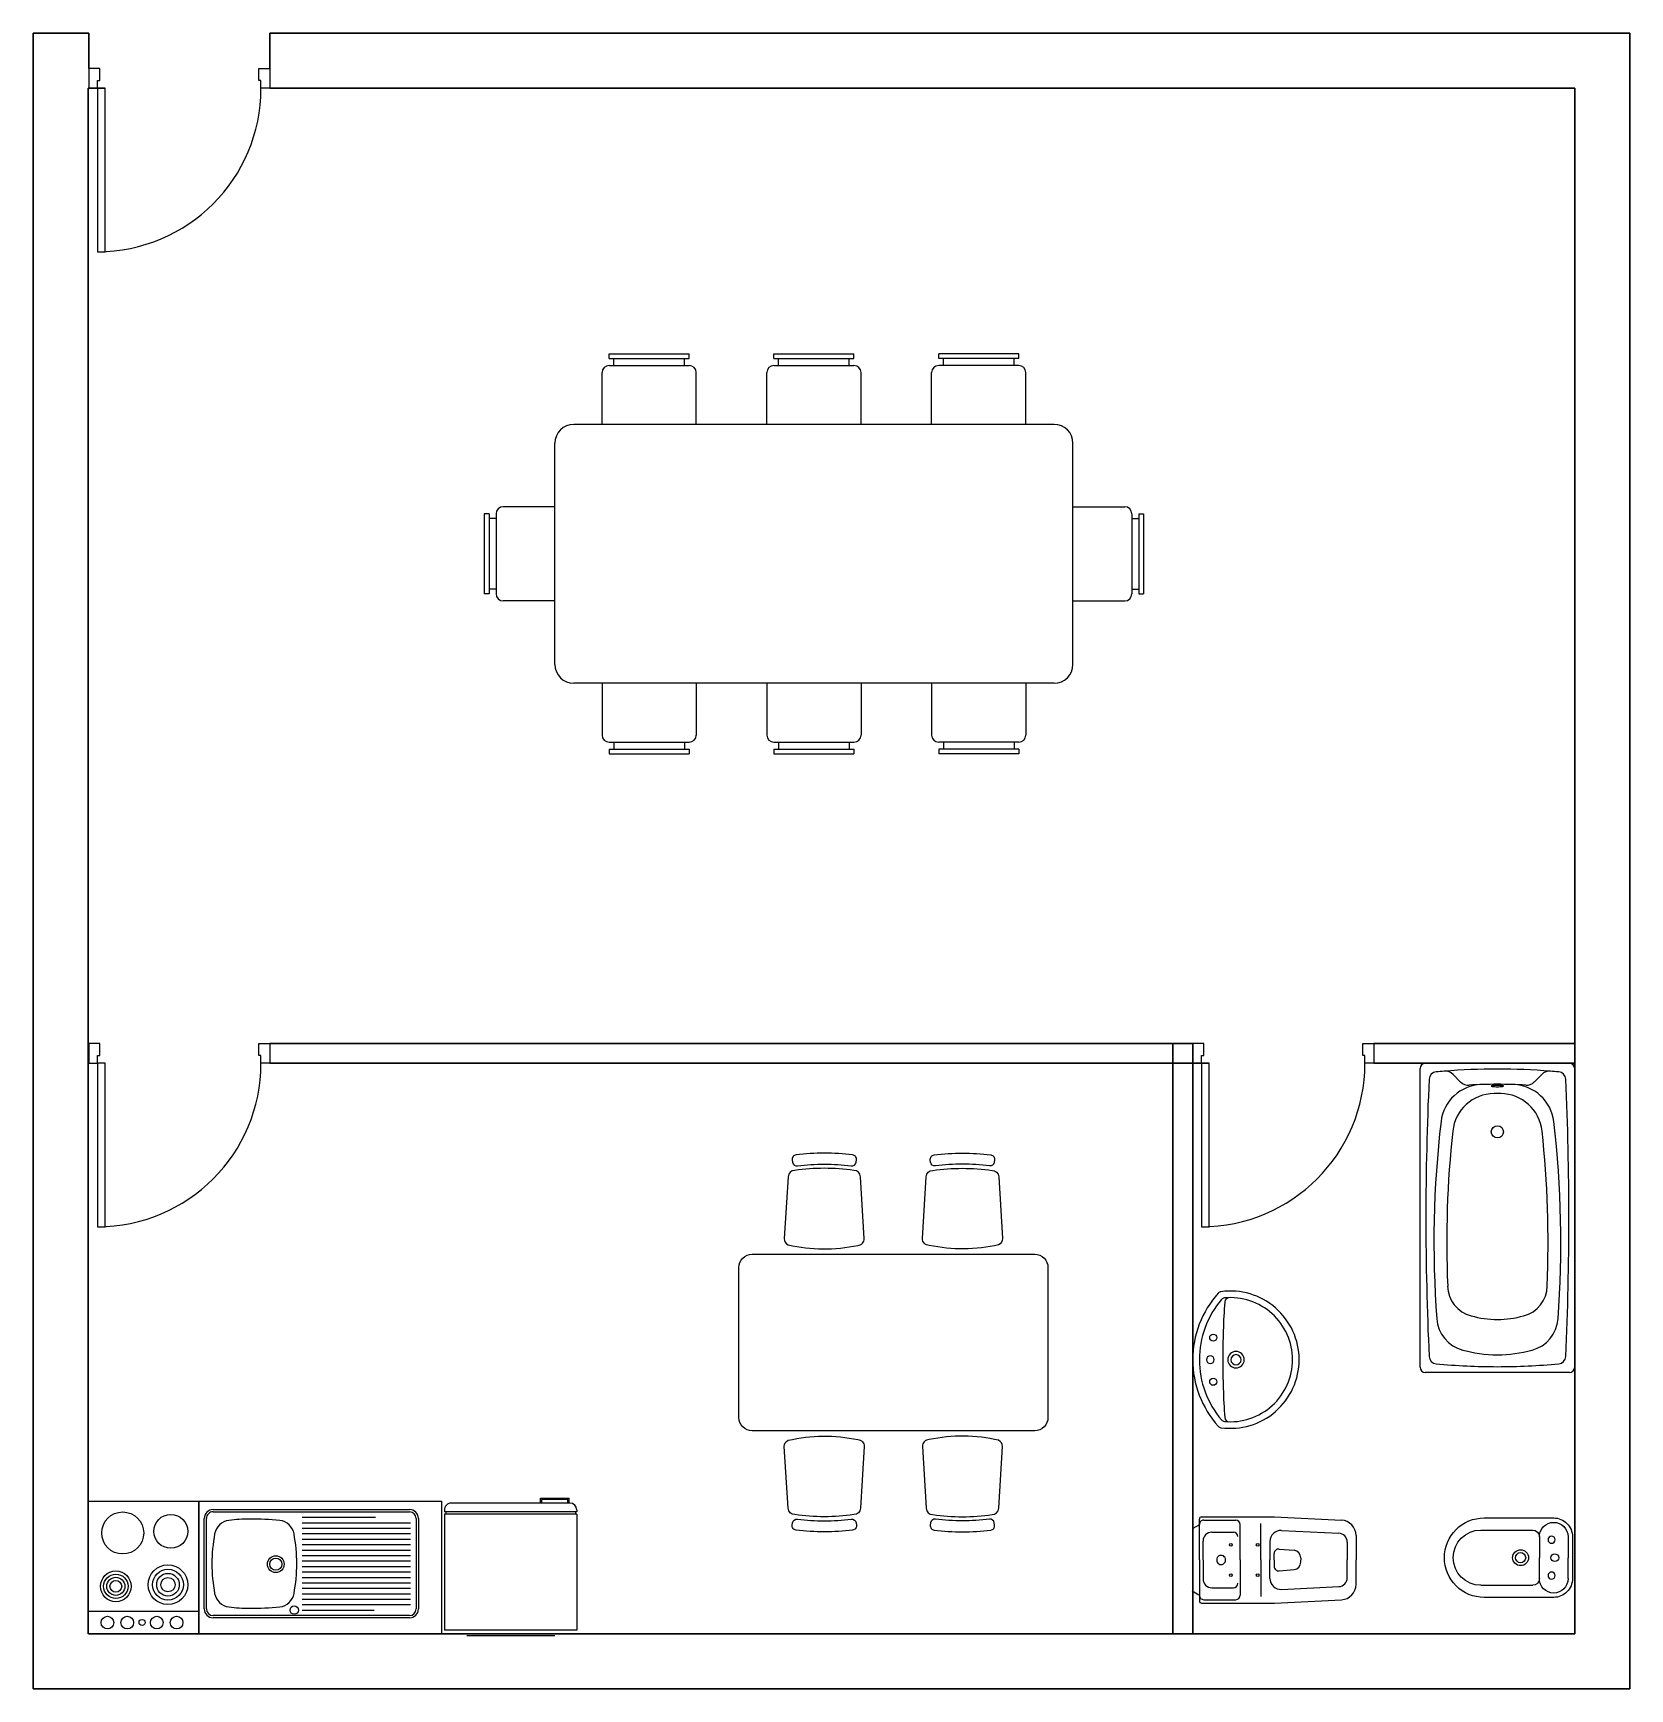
# Model space of a CAD drawing. Header units: millimetres. Extents: x 3921.12 to 3928.35, y 1331.39 to 1338.89.
import ezdxf

# ---------------------------------------------------------------- set-up
doc = ezdxf.new("R2010")
doc.units = ezdxf.units.MM
doc.layers.add('contornos', color=7, linetype='Continuous', lineweight=30)
doc.layers.add('cotas', color=7, linetype='Continuous')
doc.layers.add('MUEBLES', color=7, linetype='Continuous')

# ---------------------------------------------------------------- blocks, each defined once
blk = doc.blocks.new('puertas04')
blk.add_lwpolyline([(0.775, 0), (0.775, 0.74), (0.74, 0.74), (0.74, 0)], close=True)
for points in [[(0.035, 0), (0.035, -0.035), (0.045, -0.035), (0.045, -0.09), (-0.005, -0.09), (-0.005, 0), (0.035, 0)], [(0.775, 0), (0.775, -0.035), (0.765, -0.035), (0.765, -0.09), (0.815, -0.09), (0.815, 0), (0.775, 0)]]:
    blk.add_lwpolyline(points)
blk.add_arc((0.775, 0), 0.74, 90, 180)
blk = doc.blocks.new('inodoro01')
for p, q in [((0.03, 0.1598), (0, 0.142)), ((0.03, 0), (0.03, 0.185)), ((0.04, 0.195), (0.37, 0.195)), ((0.05, 0.1799), (0.195, 0.1799)), ((0.215, 0), (0.215, 0.1599)), ((0.3089, 0), (0.3089, 0.165)), ((0.37, 0.195), (0.6734, 0.1803)), ((0, 0), (0, 0.142)), ((0.0469, 0.0009), (0.0469, 0.0858)), ((0.0869, 0.1258), (0.1849, 0.1258)), ((0.35, 0.0834), (0.35, 0)), ((0.4024, 0.1334), (0.6619, 0.1208)), ((0.7, 0.0809), (0.7, 0)), ((0.74, 0.1104), (0.74, 0)), ((0, 0), (0, -0.143)), ((0.03, 0), (0.03, -0.185)), ((0.215, 0), (0.215, -0.1599)), ((0.3089, 0), (0.3089, -0.165)), ((0.369, 0.0009), (0.369, 0.0295)), ((0.3916, 0.0493), (0.4592, 0.0436)), ((0.4896, 0.0101), (0.49, 0.0009)), ((0.7, -0.0809), (0.7, 0)), ((0.74, -0.1104), (0.74, 0)), ((0.0469, -0.0009), (0.0469, -0.0858)), ((0.35, -0.0834), (0.35, 0)), ((0.369, -0.0009), (0.369, -0.0295)), ((0.3916, -0.0493), (0.4592, -0.0436)), ((0.4896, -0.0101), (0.49, -0.0009)), ((0.028, -0.1602), (-0.0018, -0.1419)), ((0.0869, -0.1258), (0.1849, -0.1258)), ((0.4024, -0.1334), (0.6619, -0.1208)), ((0.04, -0.195), (0.37, -0.195)), ((0.05, -0.1799), (0.195, -0.1799)), ((0.37, -0.195), (0.6734, -0.1803))]:
    blk.add_line(p, q)
for centre in [(0.1725, 0.0689), (0.2942, 0.0689), (0.1725, -0.0689), (0.2942, -0.0689)]:
    blk.add_circle(centre, 0.0062)
for centre, radius, start, end in [((0.04, 0.185), 0.01, 90, 180), ((0.05, 0.1599), 0.02, 90, 180.05893), ((0.195, 0.1599), 0.02, 0, 90), ((0.67, 0.1104), 0.07, 0, 87.23384), ((0.0869, 0.0858), 0.04, 90, 180), ((0.1849, 0.1058), 0.02, 0, 90), ((0.4, 0.0834), 0.05, 87.23384, 180), ((0.66, 0.0809), 0.04, 0, 87.23384), ((0.1287, 0.0009), 0.02, 357.37247, 182.62753), ((0.389, 0.0295), 0.02, 82.56378, 180), ((0.4546, 0.0089), 0.035, 2.04407, 82.56378), ((0.1287, -0.0009), 0.02, 177.37247, 2.62753), ((0.389, -0.0295), 0.02, 180, 277.43622), ((0.4546, -0.0089), 0.035, 277.43622, 357.95593), ((0.0869, -0.0858), 0.04, 180, 270), ((0.1849, -0.1058), 0.02, 270, 0), ((0.4, -0.0834), 0.05, 180, 272.76616), ((0.66, -0.0809), 0.04, 272.76616, 0), ((0.67, -0.1104), 0.07, 272.76616, 0), ((0.05, -0.1599), 0.02, 179.94107, 270), ((0.04, -0.185), 0.01, 180, 270), ((0.195, -0.1599), 0.02, 270, 0)]:
    blk.add_arc(centre, radius, start, end)
blk = doc.blocks.new('baneras03')
for p, q in [((0.327, 0), (-0.327, 0)), ((-0.35, -1.377), (-0.35, -0.023)), ((-0.1666, -0.0846), (-0.201, -0.0501)), ((0.1666, -0.0846), (0.201, -0.0501)), ((0.35, -0.023), (0.35, -1.377)), ((0.327, -1.4), (-0.327, -1.4))]:
    blk.add_line(p, q)
blk.add_lwpolyline([(-0.0275, -0.1028, 0.338364), (-0.0269, -0.1036, 0.038384), (-0.0194, -0.105, 0.0164), (-0.0114, -0.1056, 0.011665), (0, -0.1059, 0.011665), (0.0114, -0.1056, 0.0164), (0.0194, -0.105, 0.038384), (0.0269, -0.1036, 0.338364), (0.0275, -0.1028, 0.338364), (0.0269, -0.102, 0.038384), (0.0194, -0.1006, 0.0164), (0.0114, -0.1, 0.011665), (0, -0.0997, 0.011665), (-0.0114, -0.1, 0.0164), (-0.0194, -0.1006, 0.038384), (-0.0269, -0.102, 0.338364)], format="xyb", close=True)
blk.add_circle((0, -0.31), 0.0275)
for centre, radius, start, end in [((-0.327, -0.023), 0.023, 90, 180), ((0.327, -0.023), 0.023, 0, 90), ((13.176, -0.7), 13.5, 177.33415, 182.66585), ((-0.2744, -0.0737), 0.035, 95.31065, 177.33415), ((0, -3.026), 3, 94.59625, 95.31665), ((0, -3.026), 3, 90, 94.59625), ((-0.2364, -0.0855), 0.05, 45, 94.59625), ((0, -3.026), 3, 85.40375, 90), ((0.2364, -0.0855), 0.05, 85.40375, 135), ((0, -3.026), 3, 84.68935, 85.40375), ((0.2744, -0.0737), 0.035, 2.66585, 84.68935), ((-13.176, -0.7), 13.5, 357.33415, 2.66585), ((-0.0667, -0.2862), 0.19, 92.11322, 173.2785), ((-0.0134, -0.3271), 0.19, 90.43307, 173.80448), ((-0.1313, -0.0492), 0.05, 225, 273.67094), ((0, -2.095), 2, 90, 93.67094), ((0, -2.095), 1.958, 90, 90.43307), ((0, -2.095), 2, 86.32906, 90), ((0, -2.095), 1.958, 89.56693, 90), ((0.0134, -0.3271), 0.19, 6.19552, 89.56693), ((0.0667, -0.2862), 0.19, 6.7215, 87.88678), ((0.1313, -0.0492), 0.05, 266.32906, 315), ((4.3775, -0.81), 4.665, 173.2785, 184.26063), ((-4.3775, -0.81), 4.665, 355.73937, 6.7215), ((4.4355, -0.81), 4.665, 173.80448, 182.44071), ((-4.4355, -0.81), 4.665, 357.55929, 6.19552), ((-0.0853, -1.0077), 0.14, 180.38111, 256.11717), ((0.0853, -1.0077), 0.14, 283.88283, 359.61889), ((-0.1151, -1.1447), 0.16, 184.26063, 254.84225), ((0, -0.72), 0.44, 254.32731, 270), ((0, -0.72), 0.44, 270, 285.67269), ((0.1151, -1.1447), 0.16, 285.15775, 355.73937), ((-0.2744, -1.3263), 0.035, 182.66585, 264.68935), ((0, -0.72), 0.6, 254.32731, 270), ((0, -0.72), 0.6, 270, 285.15775), ((0.2744, -1.3263), 0.035, 275.31065, 357.33415), ((-0.327, -1.377), 0.023, 180, 270), ((0, 1.626), 3, 264.68335, 270), ((0, 1.626), 3, 270, 275.31065), ((0.327, -1.377), 0.023, 270, 0)]:
    blk.add_arc(centre, radius, start, end)
blk = doc.blocks.new('bide02')
blk.add_lwpolyline([(0.095, 0.18, 0.414214), (0.01, 0.095), (0.01, 0.0924), (0.01, 0), (0.01, -0.0927), (0.01, -0.095, 0.414214), (0.095, -0.18), (0.41, -0.18, 0.414214), (0.59, 0, 0.414214), (0.41, 0.18), (0.095, 0.18)], format="xyb")
for points in [[(0.03, 0.095), (0.03, 0)], [(0.16, 0.095), (0.16, 0)], [(0.425, 0.125), (0.19, 0.125)], [(0.03, -0.095), (0.03, 0)], [(0.16, -0.095), (0.16, 0)], [(0.425, -0.125), (0.19, -0.125)]]:
    blk.add_lwpolyline(points)
for centre in [(0.1047, 0.081), (0.1047, -0.081)]:
    blk.add_circle(centre, 0.016)
for centre, radius, start, end in [((0.095, 0.095), 0.065, 0, 180), ((0.19, 0.095), 0.03, 90, 180), ((0.425, 0), 0.125, 0, 90), ((0.09, 0), 0.0175, 0, 180), ((0.09, 0), 0.0175, 180, 0), ((0.2449, 0), 0.036, 0, 180), ((0.2449, 0), 0.036, 180, 0), ((0.2449, 0), 0.023, 0, 180), ((0.2449, 0), 0.023, 180, 0), ((0.425, 0), 0.125, 270, 0), ((0.095, -0.095), 0.065, 180, 0), ((0.19, -0.095), 0.03, 180, 270)]:
    blk.add_arc(centre, radius, start, end)
blk = doc.blocks.new('lavabo04')
for centre in [(-0.1, -0.093), (0.1, -0.093)]:
    blk.add_circle(centre, 0.016)
for centre, radius, start, end in [((0, -0.451), 0.451, 90, 131.91077), ((0, -0.451), 0.421, 90, 130.37285), ((0, -0.08), 0.0175, 90, 270), ((0, -0.451), 0.451, 48.08923, 90), ((0, -0.451), 0.421, 49.62715, 90), ((0, -0.08), 0.0175, 270, 90), ((0, -0.171), 0.311, 172.07186, 270), ((-0.2872, -0.131), 0.021, 131.91077, 172.07186), ((0, -0.171), 0.281, 174.39319, 270), ((-0.2609, -0.1648), 0.02, 93.86098, 178.63769), ((-0.2598, -0.1455), 0.02, 130.37285, 174.39319), ((0, -4.031), 3.895, 90, 93.86098), ((0, -0.171), 0.311, 270, 7.92814), ((0, -4.031), 3.895, 86.13902, 90), ((0, -0.171), 0.281, 270, 5.60681), ((0.2609, -0.1648), 0.02, 1.36231, 86.13902), ((0.2598, -0.1455), 0.02, 5.60681, 49.62715), ((0.2872, -0.131), 0.021, 7.92814, 48.08923), ((0, -0.196), 0.0375, 90, 270), ((0, -0.196), 0.023, 90, 270), ((0, -0.196), 0.0375, 270, 90), ((0, -0.196), 0.023, 270, 90)]:
    blk.add_arc(centre, radius, start, end)
blk = doc.blocks.new('fogones')
at = {"linetype": 'ByBlock'}
for centre, radius in [((0.3781, 0.3609), 0.0698), ((0.3781, 0.3609), 0.0512), ((0.3781, 0.3609), 0.0325), ((0.5493, 0.2439), 0.0139), ((0.3855, 0.1247), 0.0553), ((0.3855, 0.1247), 0.0409), ((0.3855, 0.1247), 0.0266)]:
    blk.add_circle(centre, radius, dxfattribs=at)
at = {"layer": 'MUEBLES', "linetype": 'ByBlock'}
for p, q in [((0, 0.5), (0.6, 0.5)), ((0, 0), (0, 0.5)), ((0.5, 0.5), (0.5, 0)), ((0.6, 0.5), (0.6, 0)), ((0.6, 0), (0, 0))]:
    blk.add_line(p, q, dxfattribs=at)
for centre, radius in [((0.1364, 0.3737), 0.0769), ((0.3781, 0.3609), 0.0897), ((0.55, 0.4), 0.0287), ((0.55, 0.3103), 0.0287), ((0.1438, 0.1558), 0.0952), ((0.3855, 0.1247), 0.0696), ((0.55, 0.1766), 0.0287), ((0.55, 0.0869), 0.0287)]:
    blk.add_circle(centre, radius, dxfattribs=at)
blk = doc.blocks.new('fregadero')
for p, q in [((-0.55, 0), (0.55, 0)), ((-0.55, -0.6), (-0.55, 0)), ((0.55, 0), (0.55, -0.6)), ((-0.405, -0.072), (0.485, -0.072)), ((-0.445, -0.522), (-0.445, -0.112)), ((-0.435, -0.522), (-0.435, -0.112)), ((0.081, -0.1315), (-0.41, -0.1315)), ((-0.405, -0.082), (0.485, -0.082)), ((0.081, -0.1067), (-0.2444, -0.1067)), ((0.515, -0.112), (0.515, -0.522)), ((0.525, -0.112), (0.525, -0.522)), ((0.081, -0.1562), (-0.41, -0.1562)), ((0.081, -0.1809), (-0.41, -0.1809)), ((0.081, -0.2057), (-0.41, -0.2057)), ((0.081, -0.2304), (-0.41, -0.2304)), ((0.081, -0.2552), (-0.41, -0.2552)), ((0.081, -0.2799), (-0.41, -0.2799)), ((0.081, -0.3046), (-0.41, -0.3046)), ((0.081, -0.3294), (-0.41, -0.3294)), ((0.081, -0.3541), (-0.41, -0.3541)), ((0.081, -0.3788), (-0.41, -0.3788)), ((0.081, -0.4036), (-0.41, -0.4036)), ((0.081, -0.4283), (-0.41, -0.4283)), ((0.081, -0.4531), (-0.41, -0.4531)), ((0.081, -0.4778), (-0.41, -0.4778)), ((0.081, -0.5025), (-0.41, -0.5025)), ((0.55, -0.6), (-0.55, -0.6)), ((0.485, -0.552), (-0.405, -0.552)), ((0.485, -0.562), (-0.405, -0.562)), ((0.081, -0.5273), (-0.2501, -0.5273))]:
    blk.add_line(p, q)
for centre, radius in [((0.1171, -0.107), 0.019), ((0.201, -0.315), 0.038), ((0.201, -0.315), 0.0275)]:
    blk.add_circle(centre, radius)
for centre, radius, start, end in [((-0.405, -0.112), 0.04, 90, 180), ((0.485, -0.112), 0.04, 0, 90), ((-0.405, -0.112), 0.03, 90, 180), ((0.192, -0.1954), 0.075, 97.23, 169.61876), ((0.319, -1.6769), 1.5619, 89.9987, 95.00834), ((0.319, -0.865), 0.75, 82.77, 90), ((0.404, -0.1954), 0.075, 10.38124, 82.77), ((0.485, -0.112), 0.03, 0, 90), ((0.856, -0.317), 0.75, 169.61876, 180), ((-0.26, -0.317), 0.75, 0, 10.38124), ((0.856, -0.317), 0.75, 180, 190.38124), ((-0.26, -0.317), 0.75, 349.61876, 0), ((-0.405, -0.522), 0.04, 180, 270), ((-0.405, -0.522), 0.03, 180, 270), ((0.192, -0.4386), 0.075, 190.38124, 262.77), ((0.319, 1.0429), 1.5619, 264.99166, 270.0013), ((0.319, 0.231), 0.75, 270, 277.23), ((0.404, -0.4386), 0.075, 277.23, 349.61876), ((0.485, -0.522), 0.03, 270, 0), ((0.485, -0.522), 0.04, 270, 0)]:
    blk.add_arc(centre, radius, start, end)
blk = doc.blocks.new('nevera')
for p, q in [((-0.1992, 0), (0.1992, 0)), ((-0.299, -0.5509), (-0.299, -0.026)), ((-0.299, -0.026), (0.301, -0.026)), ((-0.1992, -0.0093), (0.1992, -0.0093)), ((0.301, -0.5509), (0.301, -0.026)), ((-0.299, -0.5509), (0.301, -0.5509)), ((-0.299, -0.5609), (0.301, -0.5609)), ((-0.299, -0.5694), (-0.299, -0.5609)), ((-0.2931, -0.5609), (-0.2931, -0.5509)), ((0.2951, -0.5609), (0.2951, -0.5509)), ((0.301, -0.5694), (0.301, -0.5609)), ((-0.2674, -0.6009), (0.2695, -0.6009)), ((-0.2647, -0.6009), (-0.2647, -0.6227)), ((-0.1344, -0.6227), (-0.2647, -0.6227)), ((-0.2588, -0.6009), (-0.2588, -0.6168)), ((-0.2588, -0.6168), (-0.1403, -0.6168)), ((-0.1403, -0.6009), (-0.1403, -0.6168)), ((-0.1344, -0.6009), (-0.1344, -0.6227))]:
    blk.add_line(p, q)
for centre, start, end in [((-0.2674, -0.5694), 180, 270), ((0.2695, -0.5694), 270, 0)]:
    blk.add_arc(centre, 0.0315, start, end)
blk = doc.blocks.new('MESA1')
at = {"layer": 'MUEBLES'}
for points in [[(0.3872, 0.4076, -0.030867), (0.5091, 0.4001, 0.408428), (0.5314, 0.4171), (0.5328, 0.427, 0.419966), (0.5155, 0.4497, 0.030916), (0.3872, 0.4576, 0.030916), (0.2589, 0.4497, 0.419966), (0.2415, 0.427), (0.243, 0.4171, 0.408428), (0.2652, 0.4001, -0.030867)], [(1.0128, 0.4076, 0.030867), (0.8909, 0.4001, -0.408428), (0.8686, 0.4171), (0.8672, 0.427, -0.419966), (0.8845, 0.4497, -0.030916), (1.0128, 0.4576, -0.030916), (1.1411, 0.4497, -0.419966), (1.1585, 0.427), (1.157, 0.4171, -0.408428), (1.1348, 0.4001, 0.030867)], [(0.2529, 0.3794, 0.399285), (0.223, 0.3509), (0.206, 0.0715, 0.305593), (0.2233, 0.0428, 0.109362), (0.5383, 0.04, 0.429301), (0.5683, 0.0715), (0.5514, 0.3509, 0.399285), (0.5214, 0.3794, 0.071734)], [(1.1471, 0.3794, -0.399285), (1.177, 0.3509), (1.194, 0.0715, -0.305593), (1.1767, 0.0428, -0.109362), (0.8617, 0.04, -0.429301), (0.8317, 0.0715), (0.8486, 0.3509, -0.399285), (0.8786, 0.3794, -0.071734)], [(0, -0.74), (0, -0.06, -0.414214), (0.06, 0), (1.34, 0, -0.414214), (1.4, -0.06), (1.4, -0.74, -0.414214), (1.34, -0.8), (0.06, -0.8, -0.414214)], [(0.2529, -1.1794, -0.399285), (0.223, -1.1509), (0.206, -0.8715, -0.305593), (0.2233, -0.8428, -0.109362), (0.5383, -0.84, -0.429301), (0.5683, -0.8715), (0.5514, -1.1509, -0.399285), (0.5214, -1.1794, -0.071734)], [(1.1471, -1.1794, 0.399285), (1.177, -1.1509), (1.194, -0.8715, 0.305593), (1.1767, -0.8428, 0.109362), (0.8617, -0.84, 0.429301), (0.8317, -0.8715), (0.8486, -1.1509, 0.399285), (0.8786, -1.1794, 0.071734)], [(0.3872, -1.2076, 0.030867), (0.5091, -1.2001, -0.408428), (0.5314, -1.2171), (0.5328, -1.227, -0.419966), (0.5155, -1.2497, -0.030916), (0.3872, -1.2576, -0.030916), (0.2589, -1.2497, -0.419966), (0.2415, -1.227), (0.243, -1.2171, -0.408428), (0.2652, -1.2001, 0.030867)], [(1.0128, -1.2076, -0.030867), (0.8909, -1.2001, 0.408428), (0.8686, -1.2171), (0.8672, -1.227, 0.419966), (0.8845, -1.2497, 0.030916), (1.0128, -1.2576, 0.030916), (1.1411, -1.2497, 0.419966), (1.1585, -1.227), (1.157, -1.2171, 0.408428), (1.1348, -1.2001, -0.030867)]]:
    blk.add_lwpolyline(points, format="xyb", close=True, dxfattribs=at)
blk = doc.blocks.new('mesa4Sillas')
at = {"layer": 'MUEBLES'}
blk.add_blockref('MESA1', (-0.6765, 0.3506), dxfattribs=at)
blk = doc.blocks.new('mesas03')
at = {"color": 0, "linetype": 'ByBlock'}
for p, q in [((-242.07, -2.13), (-242.07, 0)), ((-242.07, 0), (-205.81, 0)), ((-205.81, -2.13), (-205.81, 0)), ((-167.42, -2.13), (-167.42, 0)), ((-167.42, 0), (-131.17, 0)), ((-131.17, -2.13), (-131.17, 0)), ((-56.52, 0), (-92.78, 0)), ((-92.78, -2.13), (-92.78, 0)), ((-56.52, -2.13), (-56.52, 0)), ((-242.07, -2.13), (-205.81, -2.13)), ((-242.07, -5.33), (-205.81, -5.33)), ((-239.94, -5.33), (-239.94, -2.13)), ((-207.95, -5.33), (-207.95, -2.13)), ((-167.42, -2.13), (-131.17, -2.13)), ((-167.42, -5.33), (-131.17, -5.33)), ((-165.29, -5.33), (-165.29, -2.13)), ((-133.3, -5.33), (-133.3, -2.13)), ((-56.52, -2.13), (-92.78, -2.13)), ((-56.52, -5.33), (-92.78, -5.33)), ((-90.64, -5.33), (-90.64, -2.13)), ((-58.65, -5.33), (-58.65, -2.13)), ((-245.27, -31.99), (-245.27, -8.53)), ((-202.62, -31.99), (-202.62, -8.53)), ((-170.62, -31.99), (-170.62, -8.53)), ((-127.97, -31.99), (-127.97, -8.53)), ((-95.98, -31.99), (-95.98, -8.53)), ((-53.32, -31.99), (-53.32, -8.53)), ((-40.52, -31.99), (-258.07, -31.99)), ((-266.6, -140.76), (-266.6, -40.52)), ((-31.99, -140.76), (-31.99, -40.52)), ((-298.59, -72.52), (-298.59, -108.77)), ((-296.46, -72.52), (-298.59, -72.52)), ((-296.46, -72.52), (-296.46, -108.77)), ((-293.26, -74.65), (-296.46, -74.65)), ((-293.26, -72.52), (-293.26, -108.77)), ((-266.6, -69.32), (-290.06, -69.32)), ((-31.99, -69.32), (-8.53, -69.32)), ((-5.33, -72.52), (-5.33, -108.77)), ((-5.33, -74.65), (-2.13, -74.65)), ((-2.13, -72.52), (-2.13, -108.77)), ((-2.13, -72.52), (0, -72.52)), ((0, -72.52), (0, -108.77)), ((-296.46, -108.77), (-298.59, -108.77)), ((-293.26, -106.64), (-296.46, -106.64)), ((-266.6, -111.97), (-290.06, -111.97)), ((-31.99, -111.97), (-8.53, -111.97)), ((-5.33, -106.64), (-2.13, -106.64)), ((-2.13, -108.77), (0, -108.77)), ((-40.52, -149.3), (-258.07, -149.3)), ((-245.27, -149.3), (-245.27, -172.76)), ((-202.62, -149.3), (-202.62, -172.76)), ((-170.62, -149.3), (-170.62, -172.76)), ((-127.97, -149.3), (-127.97, -172.76)), ((-95.98, -149.3), (-95.98, -172.76)), ((-53.32, -149.3), (-53.32, -172.76)), ((-242.07, -175.96), (-205.81, -175.96)), ((-242.07, -179.15), (-205.81, -179.15)), ((-242.07, -179.15), (-242.07, -181.29)), ((-239.94, -175.96), (-239.94, -179.15)), ((-207.95, -175.96), (-207.95, -179.15)), ((-205.81, -179.15), (-205.81, -181.29)), ((-167.42, -175.96), (-131.17, -175.96)), ((-167.42, -179.15), (-131.17, -179.15)), ((-167.42, -179.15), (-167.42, -181.29)), ((-165.29, -175.96), (-165.29, -179.15)), ((-133.3, -175.96), (-133.3, -179.15)), ((-131.17, -179.15), (-131.17, -181.29)), ((-56.52, -175.96), (-92.78, -175.96)), ((-56.52, -179.15), (-92.78, -179.15)), ((-92.78, -179.15), (-92.78, -181.29)), ((-90.64, -175.96), (-90.64, -179.15)), ((-58.65, -175.96), (-58.65, -179.15)), ((-56.52, -179.15), (-56.52, -181.29)), ((-242.07, -181.29), (-205.81, -181.29)), ((-167.42, -181.29), (-131.17, -181.29)), ((-56.52, -181.29), (-92.78, -181.29))]:
    blk.add_line(p, q, dxfattribs=at)
for centre, radius, start, end in [((-242.07, -8.53), 3.2, 90, 180), ((-205.81, -8.53), 3.2, 0.00001, 90), ((-167.42, -8.53), 3.2, 90, 180), ((-131.17, -8.53), 3.2, 0.00001, 90), ((-92.78, -8.53), 3.2, 90, 180), ((-56.52, -8.53), 3.2, 0.00001, 90), ((-258.07, -40.52), 8.53, 90, 180), ((-40.52, -40.52), 8.53, 0, 90), ((-290.06, -72.52), 3.2, 90, 180), ((-8.53, -72.52), 3.2, 0.00001, 90), ((-290.06, -108.77), 3.2, 180, 270), ((-8.53, -108.77), 3.2, 270, 360), ((-258.07, -140.76), 8.53, 180, 270), ((-40.52, -140.76), 8.53, 270, 0), ((-242.07, -172.76), 3.2, 180, 270), ((-205.81, -172.76), 3.2, 270, 360), ((-167.42, -172.76), 3.2, 180, 270), ((-131.17, -172.76), 3.2, 270, 360), ((-92.78, -172.76), 3.2, 180, 270), ((-56.52, -172.76), 3.2, 270, 360)]:
    blk.add_arc(centre, radius, start, end, dxfattribs=at)

msp = doc.modelspace()

# ---------------------------------------------------------------- linework, layer by layer
at = {"layer": 'contornos', "ltscale": 0.13}
for p, q in [((3921.1188, 1338.8926), (3921.3709, 1338.8926)), ((3921.1188, 1333.2426), (3921.1188, 1338.8926)), ((3921.3709, 1338.7326), (3921.3709, 1338.8926)), ((3922.1909, 1338.7326), (3922.1909, 1338.8926)), ((3922.1909, 1338.8926), (3928.3509, 1338.8926)), ((3928.3509, 1338.8926), (3928.3509, 1331.3926)), ((3921.3688, 1338.6426), (3921.4459, 1338.6426)), ((3921.3688, 1332.0426), (3921.3688, 1338.6426)), ((3928.1009, 1338.6426), (3922.1909, 1338.6426)), ((3928.1009, 1338.6426), (3928.1009, 1335.2261)), ((3928.1009, 1335.2261), (3928.1009, 1331.6426)), ((3922.1909, 1334.316), (3926.2809, 1334.3161)), ((3926.3709, 1334.3161), (3926.2809, 1334.316)), ((3926.2809, 1331.6418), (3926.2809, 1334.316)), ((3926.3709, 1331.6426), (3926.3709, 1334.3161)), ((3926.3709, 1334.3161), (3926.3709, 1334.2261)), ((3927.1909, 1334.3161), (3928.1009, 1334.3161)), ((3926.3709, 1334.2261), (3922.1909, 1334.2261)), ((3926.3709, 1334.2261), (3926.4459, 1334.2261)), ((3927.1909, 1334.2261), (3928.1009, 1334.2261)), ((3921.1188, 1332.8626), (3921.1188, 1333.2426)), ((3921.1188, 1331.3926), (3921.1188, 1332.8626)), ((3921.3688, 1331.6426), (3921.3688, 1332.0426)), ((3921.3688, 1331.6426), (3921.3688, 1332.0426)), ((3924.6009, 1331.6426), (3921.3709, 1331.6426)), ((3928.1009, 1331.6426), (3924.6009, 1331.6426)), ((3928.3509, 1331.3926), (3921.1188, 1331.3926))]:
    msp.add_line(p, q, dxfattribs=at)

# ---------------------------------------------------------------- block references
msp.add_blockref('mesa4Sillas', (3924.9917, 1333.0109), dxfattribs=at)
at = {"layer": 'cotas', "ltscale": 0.13}
for name, p, rotation in [('puertas04', (3922.1859, 1338.6426), 180), ('puertas04', (3922.1859, 1334.2261), 180), ('puertas04', (3927.1859, 1334.2261), 180), ('lavabo04', (3926.3709, 1332.8837), 90), ('fogones', (3921.3688, 1332.2426), 270), ('fregadero', (3922.4188, 1331.6426), 180), ('nevera', (3923.2826, 1331.6333), 180)]:
    msp.add_blockref(name, p, dxfattribs=dict(at, rotation=rotation))
at = {"layer": 'cotas', "ltscale": 0.13, "xscale": 0.01, "yscale": 0.01, "zscale": 0.01}
msp.add_blockref('mesas03', (3926.1483, 1337.4404), dxfattribs=at)
at = {"layer": 'cotas', "ltscale": 0.13}
for name, p in [('baneras03', (3927.7509, 1334.2261)), ('inodoro01', (3926.3709, 1331.9766))]:
    msp.add_blockref(name, p, dxfattribs=at)
at = {"layer": 'cotas', "ltscale": 0.13, "xscale": -1}
msp.add_blockref('bide02', (3928.1009, 1331.9869), dxfattribs=at)

doc.saveas('drawing.dxf')
